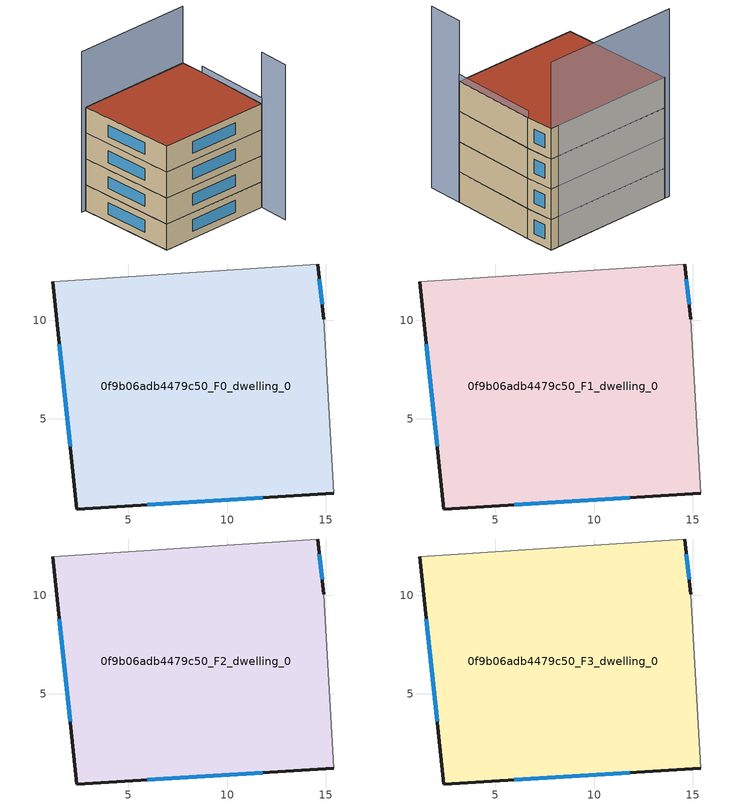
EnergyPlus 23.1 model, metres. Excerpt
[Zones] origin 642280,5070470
0f9b06adb4479c50_F0_dwelling_0
 floor ground (EU_floor_Construction): 15.39,1.24 14.9,10.04 14.6,12.84 1.19,11.95 2.38,0.44 z0
 wall outside (EU_wall_Construction): 14.6,12.84 14.9,10.04 / 15.39,1.24 2.38,0.44 1.19,11.95 z0:3
 wall adiabatic (EU_wall_Construction): 1.19,11.95 14.6,12.84 / 14.9,10.04 15.39,1.24 z0:3
 window (EU_Window_Construction): 2.05,3.61 1.52,8.78 / 14.68,12.07 14.81,10.81 / 11.81,1.02 5.96,0.66 z0.83:2.17
0f9b06adb4479c50_F1_dwelling_0
 floor to 0f9b06adb4479c50_F0_dwelling_0 (EU_floor_Construction): 15.39,1.24 14.9,10.04 14.6,12.84 1.19,11.95 2.38,0.44 z3
 wall outside (EU_wall_Construction): 14.6,12.84 14.9,10.04 / 15.39,1.24 2.38,0.44 1.19,11.95 z3:6
 wall adiabatic (EU_wall_Construction): 1.19,11.95 14.6,12.84 / 14.9,10.04 15.39,1.24 z3:6
 window (EU_Window_Construction): 2.05,3.61 1.52,8.78 / 14.68,12.07 14.81,10.81 / 11.81,1.02 5.96,0.66 z3.83:5.17
0f9b06adb4479c50_F2_dwelling_0
 floor to 0f9b06adb4479c50_F1_dwelling_0 (EU_floor_Construction): 15.39,1.24 14.9,10.04 14.6,12.84 1.19,11.95 2.38,0.44 z6
 wall outside (EU_wall_Construction): 14.6,12.84 14.9,10.04 / 15.39,1.24 2.38,0.44 1.19,11.95 z6:9
 wall adiabatic (EU_wall_Construction): 1.19,11.95 14.6,12.84 / 14.9,10.04 15.39,1.24 z6:9
 window (EU_Window_Construction): 2.05,3.61 1.52,8.78 / 14.68,12.07 14.81,10.81 / 11.81,1.02 5.96,0.66 z6.83:8.17
0f9b06adb4479c50_F3_dwelling_0
 floor to 0f9b06adb4479c50_F2_dwelling_0 (EU_floor_Construction): 15.39,1.24 14.9,10.04 14.6,12.84 1.19,11.95 2.38,0.44 z9
 wall outside (EU_wall_Construction): 14.6,12.84 14.9,10.04 / 15.39,1.24 2.38,0.44 1.19,11.95 z9:12
 wall adiabatic (EU_wall_Construction): 1.19,11.95 14.6,12.84 / 14.9,10.04 15.39,1.24 z9:12
 window (EU_Window_Construction): 2.05,3.61 1.52,8.78 / 14.68,12.07 14.81,10.81 / 11.81,1.02 5.96,0.66 z9.83:11.17
 roof outside (EU_roof_Construction): 14.6,12.84 14.9,10.04 15.39,1.24 2.38,0.44 1.19,11.95 z12
shading: 15.6,-2.28 15.39,1.24 z0:18; 15.39,1.24 14.87,10.07 z0:12.7; 14.6,12.84 0.65,11.91 z0:18.6
[Building]
EU S2 Campaign: North Axis=0; Terrain=City; Solar Distribution=FullExterior
[Site:Location]
Lyon-Bron: Latitude=45.75; Longitude=5; Time Zone=1; Elevation=198
[SizingPeriod:WeatherFileDays]
AnnualSizingPeriod: Begin Month=1; Begin Day of Month=1; End Month=12; End Day of Month=31; Day of Week for Start Day=Monday; Use Weather File Daylight Saving Period=No; Use Weather File Rain and Snow Indicators=No
[MATERIAL]
EU_InternalMass_Material: Roughness=MediumRough; Thickness=0.1; Conductivity=1; Density=1800; Specific Heat=900; Thermal Absorptance=0.9; Solar Absorptance=0.7; Visible Absorptance=0.7
[MATERIAL:NOMASS] Roughness=MediumRough; Thermal Absorptance=0.9; Solar Absorptance=0.7; Visible Absorptance=0.7
Name | Thermal Resistance
EU_wall_NoMass | 0.87146
EU_roof_NoMass | 0.842276
EU_floor_NoMass | 0.496999
[WINDOWMATERIAL:SIMPLEGLAZINGSYSTEM]
EU_Window_SimpleGlazing: UFactor=2.2525; Solar Heat Gain Coefficient=0.76; Visible Transmittance=0.76
[CONSTRUCTION]
EU_wall_Construction: EU_wall_NoMass
EU_roof_Construction: EU_roof_NoMass
EU_floor_Construction: EU_floor_NoMass
EU_InternalMass_Construction: EU_InternalMass_Material
EU_Window_Construction: EU_Window_SimpleGlazing
[ZONE] Type=1; Multiplier=1; Ceiling Height=autocalculate; Floor Area=autocalculate; Part of Total Floor Area=Yes
Name | Volume
0f9b06adb4479c50_F0_dwelling_0 | 462.448
0f9b06adb4479c50_F1_dwelling_0; 0f9b06adb4479c50_F2_dwelling_0 | 462.447
0f9b06adb4479c50_F3_dwelling_0 | 924.894
[INTERNALMASS] Construction=EU_InternalMass_Construction; Surface Area=154.149
Name | Zone or ZoneList
0f9b06adb4479c50_F0_dwelling_0_EU_InternalMass | 0f9b06adb4479c50_F0_dwelling_0
0f9b06adb4479c50_F1_dwelling_0_EU_InternalMass | 0f9b06adb4479c50_F1_dwelling_0
0f9b06adb4479c50_F2_dwelling_0_EU_InternalMass | 0f9b06adb4479c50_F2_dwelling_0
0f9b06adb4479c50_F3_dwelling_0_EU_InternalMass | 0f9b06adb4479c50_F3_dwelling_0
[OTHEREQUIPMENT] Fuel Type=Electricity; Design Level Calculation Method=Watts/Area; Power per Zone Floor Area=1; Fraction Latent=0; Fraction Radiant=0; Fraction Lost=0; Carbon Dioxide Generation Rate=0; EndUse Subcategory=EU_Step8_InternalGains
Name | Zone or ZoneList or Space or SpaceList | Schedule
EU_Step8_InternalGain_0f9b06adb4479c50_F0_dwelling_0_f000 | 0f9b06adb4479c50_F0_dwelling_0 | EU_Step8_GainSchedule_0f9b06adb4479c50_F0_dwelling_0_f000
EU_Step8_InternalGain_0f9b06adb4479c50_F1_dwelling_0_f000 | 0f9b06adb4479c50_F1_dwelling_0 | EU_Step8_GainSchedule_0f9b06adb4479c50_F1_dwelling_0_f000
EU_Step8_InternalGain_0f9b06adb4479c50_F2_dwelling_0_f000 | 0f9b06adb4479c50_F2_dwelling_0 | EU_Step8_GainSchedule_0f9b06adb4479c50_F2_dwelling_0_f000
EU_Step8_InternalGain_0f9b06adb4479c50_F3_dwelling_0_f000 | 0f9b06adb4479c50_F3_dwelling_0 | EU_Step8_GainSchedule_0f9b06adb4479c50_F3_dwelling_0_f000
[ZONEVENTILATION:DESIGNFLOWRATE] Schedule=EU_AlwaysOn; Design Flow Rate Calculation Method=AirChanges/Hour; Air Changes per Hour=0.425; Ventilation Type=Natural; Fan Pressure Rise=0; Fan Total Efficiency=1; Constant Term Coefficient=1; Temperature Term Coefficient=0; Velocity Term Coefficient=0; Velocity Squared Term Coefficient=0; Minimum Indoor Temperature=-100; Maximum Indoor Temperature=100; Delta Temperature=-100; Minimum Outdoor Temperature=-100; Maximum Outdoor Temperature=100; Maximum Wind Speed=40
Name | Zone or ZoneList or Space or SpaceList
EU_ConstantAir_0f9b06adb4479c50_F0_dwelling_0 | 0f9b06adb4479c50_F0_dwelling_0
EU_ConstantAir_0f9b06adb4479c50_F1_dwelling_0 | 0f9b06adb4479c50_F1_dwelling_0
EU_ConstantAir_0f9b06adb4479c50_F2_dwelling_0 | 0f9b06adb4479c50_F2_dwelling_0
EU_ConstantAir_0f9b06adb4479c50_F3_dwelling_0 | 0f9b06adb4479c50_F3_dwelling_0
[HVACTEMPLATE:THERMOSTAT] Constant Heating Setpoint=20; Constant Cooling Setpoint=50
EU_HeatOnly_0f9b06adb4479c50_F0_dwelling_0; EU_HeatOnly_0f9b06adb4479c50_F1_dwelling_0; EU_HeatOnly_0f9b06adb4479c50_F2_dwelling_0; EU_HeatOnly_0f9b06adb4479c50_F3_dwelling_0
[HVACTEMPLATE:ZONE:IDEALLOADSAIRSYSTEM] System Availability Schedule=EU_AlwaysOn; Maximum Heating Supply Air Temperature=50; Minimum Cooling Supply Air Temperature=13; Maximum Heating Supply Air Humidity Ratio=0.0156; Minimum Cooling Supply Air Humidity Ratio=0.0077; Heating Limit=NoLimit; Cooling Limit=NoLimit; Heating Availability Schedule=EU_AlwaysOn; Cooling Availability Schedule=EU_CoolingOff; Dehumidification Control Type=ConstantSensibleHeatRatio; Cooling Sensible Heat Ratio=0.7; Dehumidification Setpoint=60; Humidification Control Type=None; Humidification Setpoint=30; Outdoor Air Method=None; Outdoor Air Flow Rate per Person=0.00944; Outdoor Air Flow Rate per Zone Floor Area=0; Outdoor Air Flow Rate per Zone=0; Demand Controlled Ventilation Type=None; Outdoor Air Economizer Type=NoEconomizer; Heat Recovery Type=None; Sensible Heat Recovery Effectiveness=0.7; Latent Heat Recovery Effectiveness=0.65
Name | Template Thermostat
0f9b06adb4479c50_F0_dwelling_0 | EU_HeatOnly_0f9b06adb4479c50_F0_dwelling_0
0f9b06adb4479c50_F1_dwelling_0 | EU_HeatOnly_0f9b06adb4479c50_F1_dwelling_0
0f9b06adb4479c50_F2_dwelling_0 | EU_HeatOnly_0f9b06adb4479c50_F2_dwelling_0
0f9b06adb4479c50_F3_dwelling_0 | EU_HeatOnly_0f9b06adb4479c50_F3_dwelling_0
[SIZING:ZONE] Zone Cooling Design Supply Air Temperature Input Method=SupplyAirTemperature; Zone Cooling Design Supply Air Temperature=13; Zone Heating Design Supply Air Temperature Input Method=SupplyAirTemperature; Zone Heating Design Supply Air Temperature=50; Zone Cooling Design Supply Air Humidity Ratio=0.008; Zone Heating Design Supply Air Humidity Ratio=0.008; Cooling Design Air Flow Method=DesignDay; Cooling Design Air Flow Rate=0; Cooling Minimum Air Flow per Zone Floor Area=0.000762; Cooling Minimum Air Flow=0; Cooling Minimum Air Flow Fraction=0.2; Heating Design Air Flow Method=DesignDay; Heating Design Air Flow Rate=0; Heating Maximum Air Flow per Zone Floor Area=0.002032; Heating Maximum Air Flow=0.141576; Heating Maximum Air Flow Fraction=0.3; Account for Dedicated Outdoor Air System=No; Dedicated Outdoor Air System Control Strategy=NeutralSupplyAir; Dedicated Outdoor Air Low Setpoint Temperature for Design=autosize; Dedicated Outdoor Air High Setpoint Temperature for Design=autosize; Zone Load Sizing Method=Sensible Load Only No Latent Load; Zone Latent Cooling Design Supply Air Humidity Ratio Input Method=HumidityRatioDifference; Zone Cooling Design Supply Air Humidity Ratio Difference=0.005; Zone Latent Heating Design Supply Air Humidity Ratio Input Method=HumidityRatioDifference; Zone Humidification Design Supply Air Humidity Ratio Difference=0.005
0f9b06adb4479c50_F0_dwelling_0; 0f9b06adb4479c50_F1_dwelling_0; 0f9b06adb4479c50_F2_dwelling_0; 0f9b06adb4479c50_F3_dwelling_0
[SCHEDULE:CONSTANT]
Name | Hourly Value
EU_AlwaysOn | 1
EU_CoolingOff | 0
[SCHEDULE:FILE] Column Number=1; Rows to Skip at Top=0; Number of Hours of Data=8760; Column Separator=Comma; Interpolate to Timestep=No; Minutes per Item=60; Adjust Schedule for Daylight Savings=Yes
Name | File
EU_Step8_GainSchedule_0f9b06adb4479c50_F0_dwelling_0_f000 | ../../schedules/0f9b06adb4479c50/0f9b06adb4479c50_F0_dwelling_0_f000_gain.csv
EU_Step8_GainSchedule_0f9b06adb4479c50_F1_dwelling_0_f000 | ../../schedules/0f9b06adb4479c50/0f9b06adb4479c50_F1_dwelling_0_f000_gain.csv
EU_Step8_GainSchedule_0f9b06adb4479c50_F2_dwelling_0_f000 | ../../schedules/0f9b06adb4479c50/0f9b06adb4479c50_F2_dwelling_0_f000_gain.csv
EU_Step8_GainSchedule_0f9b06adb4479c50_F3_dwelling_0_f000 | ../../schedules/0f9b06adb4479c50/0f9b06adb4479c50_F3_dwelling_0_f000_gain.csv
